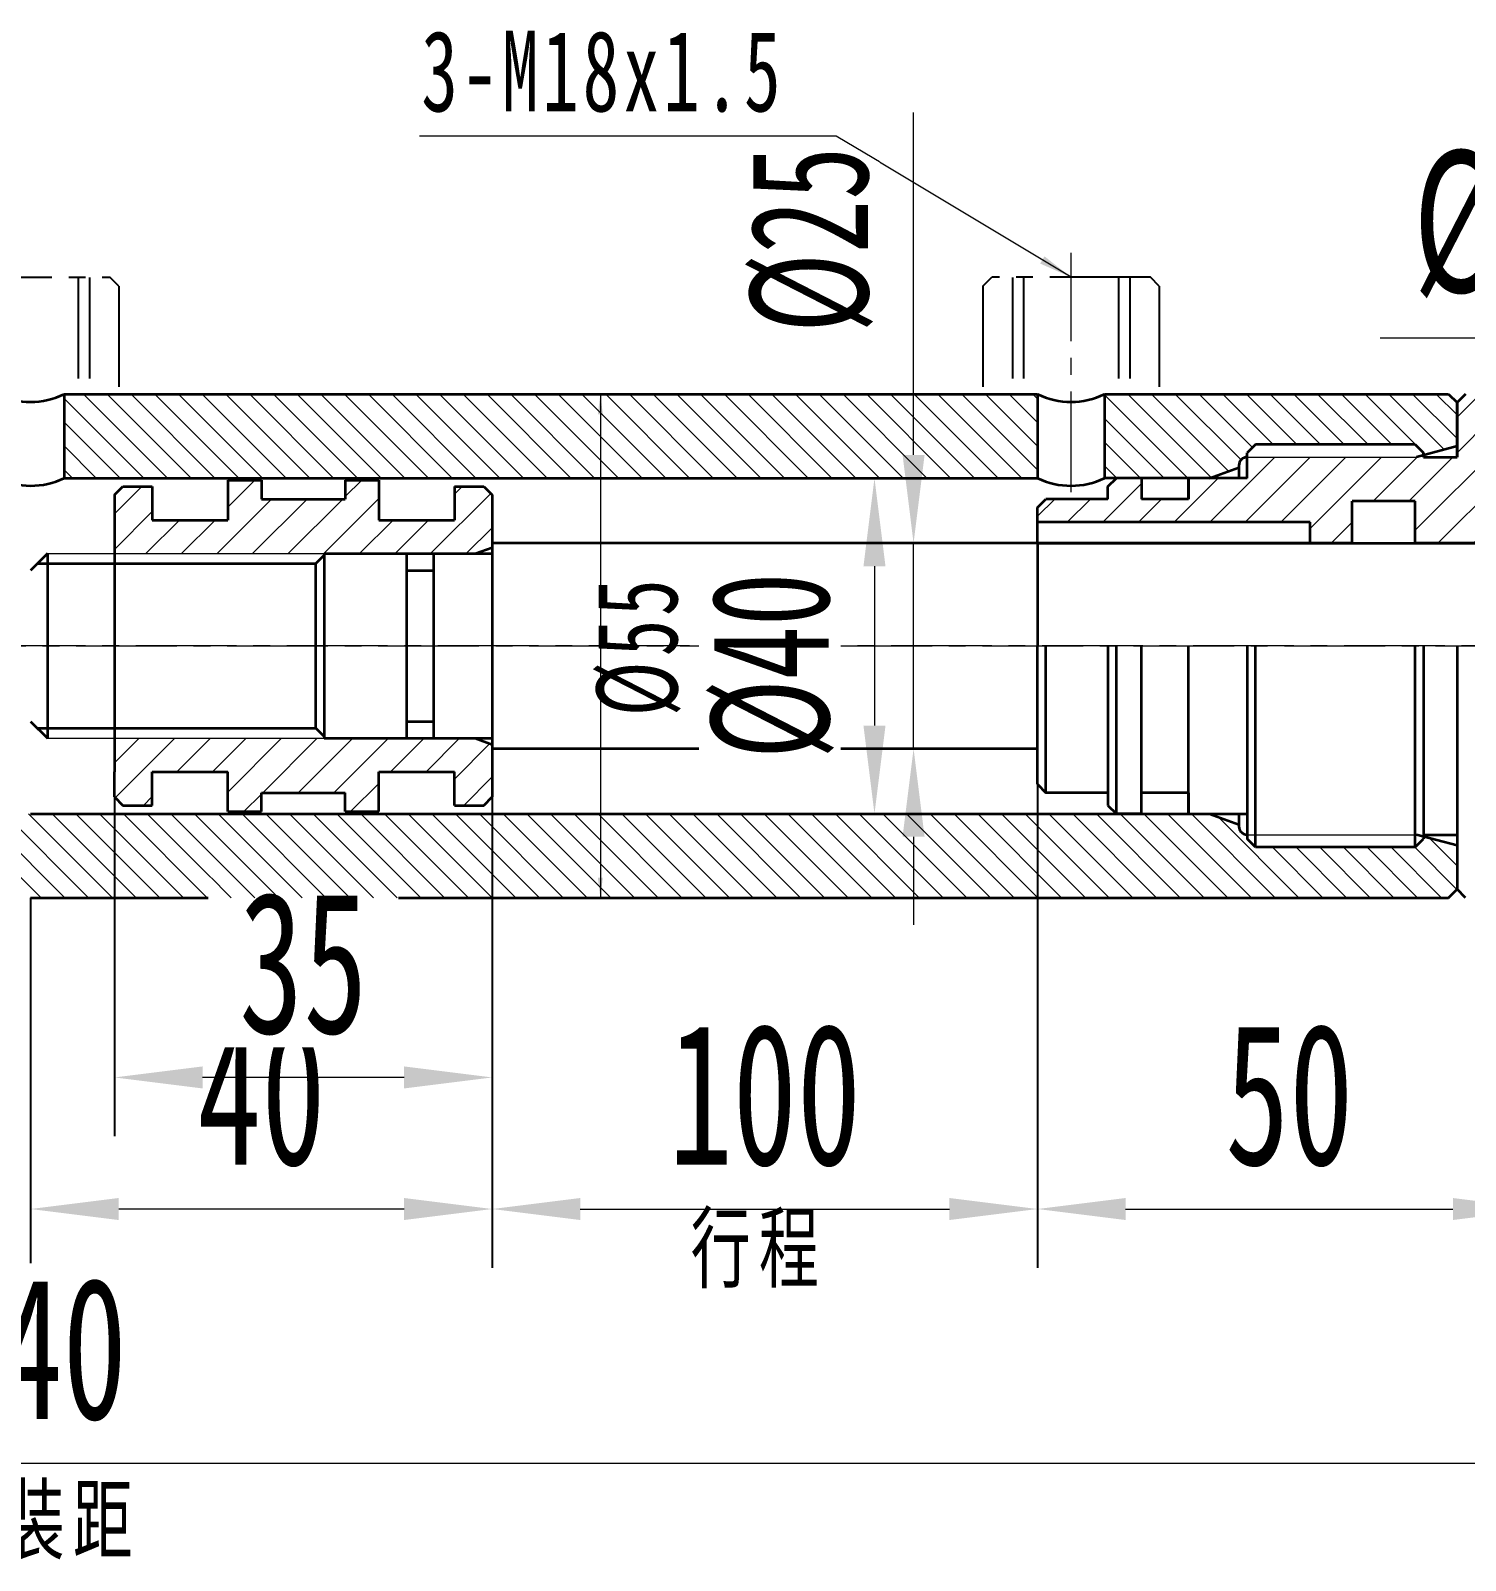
# Model space of a CAD drawing. Header units: millimetres. Extents: x -569 to 3326, y -244 to 615.
# Drawn here: x 2023.5 to 2194.5, y 99.7 to 282 of the extents above; entities that cross this region are included whole.
import ezdxf

# ---------------------------------------------------------------- set-up
doc = ezdxf.new("R2010")
doc.units = ezdxf.units.MM
doc.header["$PDSIZE"] = -5
doc.linetypes.add('双点画线', pattern=[22, 12, -2, 2, -2, 2, -2])
doc.linetypes.add('点画线', pattern=[18, 12, -2, 2, -2])
doc.layers.get('0').update_dxf_attribs({"lineweight": 35})
for name, color, linetype, lineweight in [('EB0', 7, 'Continuous', 35), ('中心线层', 1, '点画线', 18), ('剖面线层', 4, 'Continuous', 18), ('尺寸线层', 3, 'Continuous', 18), ('细实线层', 7, 'Continuous', 18)]:
    doc.layers.add(name, color=color, linetype=linetype, lineweight=lineweight)
doc.styles.add('UserTxtStyle7', font='', dxfattribs={"width": 0.667})
doc.styles.add('标准', font='', dxfattribs={"width": 0.667})
doc.styles.get('UserTxtStyle7').set_extended_font_data('宋体')
doc.styles.get('标准').set_extended_font_data('宋体')
doc.dimstyles.new('标准', dxfattribs={"dimscale": 3.5, "dimtxt": 4.816406, "dimasz": 3, "dimexe": 2, "dimexo": 0, "dimgap": 1.465905, "dimtad": 1, "dimdec": 1, "dimdsep": 46, "dimtxsty": '标准', "dimblk": '_CAXARROW', "dimcen": 0, "dimdle": 3, "dimaunit": 1, "dimazin": 2, "dimtfac": 0.707107, "dimtdec": 3, "dimtmove": 0, "dimatfit": 3, "dimfxl": 1, "dimfrac": 2, "dimtolj": 1, "dimtzin": 0, "dimlwd": 18, "dimarcsym": 0})
pattern_1 = [(45, (2019.677, 189.404), (-2.12132, 2.12132), [])]

# ---------------------------------------------------------------- blocks, each defined once
blk = doc.blocks.new('_CAXARROW')
blk.add_hatch(color=0).paths.add_polyline_path([(0, 0), (-1, 0.125), (-1, -0.125)], flags=0)
blk = doc.blocks.new('*D98')
at = {"layer": 'Defpoints', "color": 0, "linetype": 'Continuous', "transparency": 16777216}
for p in [(2078.49, 220.93), (2128.72, 196.43), (2143.49, 196.43)]:
    blk.add_point(p, dxfattribs=at)
at = {"layer": '尺寸线层', "color": 0, "linetype": 'Continuous', "lineweight": 18, "transparency": 16777216}
for p, q in [((2128.72, 231.43), (2128.72, 272.25)), ((2128.72, 196.43), (2128.72, 220.93)), ((2128.72, 185.93), (2128.72, 175.43))]:
    blk.add_line(p, q, dxfattribs=at)
at = {"layer": '尺寸线层', "color": 0, "linetype": 'Continuous', "lineweight": -2, "transparency": 16777216}
for p, q in [((2078.49, 220.93), (2135.72, 220.93)), ((2143.49, 196.43), (2121.72, 196.43))]:
    blk.add_line(p, q, dxfattribs=at)
at = {"layer": '尺寸线层', "color": 0, "linetype": 'Continuous', "lineweight": 18, "transparency": 16777216, "xscale": 10.5, "yscale": 10.5, "zscale": 10.5}
for p, rotation in [((2128.72, 220.93), 270), ((2128.72, 196.43), 90)]:
    blk.add_blockref('_CAXARROW', p, dxfattribs=dict(at, rotation=rotation))
at = {"layer": '尺寸线层', "color": 0, "linetype": 'Continuous', "lineweight": 35, "transparency": 16777216, "insert": (2116.57, 257.09), "char_height": 14.048, "width": 23.1184, "attachment_point": 5, "rotation": 90, "style": '标准', "bg_fill": 3, "box_fill_scale": 1.1, "bg_fill_color": 256, "bg_fill_true_color": 13158600, "bg_fill_transparency": 0}
blk.add_mtext('\\A1;%%C25', dxfattribs=at)
blk = doc.blocks.new('*D99')
at = {"layer": 'Defpoints', "color": 0, "linetype": 'Continuous', "transparency": 16777216}
for p in [(2143.49, 228.68), (2124.06, 188.68), (2163.99, 188.68)]:
    blk.add_point(p, dxfattribs=at)
at = {"layer": '尺寸线层', "color": 0, "linetype": 'Continuous', "lineweight": -2, "transparency": 16777216}
for p, q in [((2143.49, 228.68), (2117.06, 228.68)), ((2163.99, 188.68), (2117.06, 188.68))]:
    blk.add_line(p, q, dxfattribs=at)
at = {"layer": '尺寸线层', "color": 0, "linetype": 'Continuous', "lineweight": 18, "transparency": 16777216}
blk.add_line((2124.06, 218.18), (2124.06, 199.18), dxfattribs=at)
at = {"layer": '尺寸线层', "color": 0, "linetype": 'Continuous', "lineweight": 18, "transparency": 16777216, "xscale": 10.5, "yscale": 10.5, "zscale": 10.5}
for p, rotation in [((2124.06, 228.68), 90), ((2124.06, 188.68), 270)]:
    blk.add_blockref('_CAXARROW', p, dxfattribs=dict(at, rotation=rotation))
at = {"layer": '尺寸线层', "color": 0, "linetype": 'Continuous', "lineweight": 35, "transparency": 16777216, "insert": (2111.91, 206.31), "char_height": 14.048, "width": 23.2969, "attachment_point": 5, "rotation": 90, "style": '标准', "bg_fill": 3, "box_fill_scale": 1.1, "bg_fill_color": 256, "bg_fill_true_color": 13158600, "bg_fill_transparency": 0}
blk.add_mtext('\\A1;%%C40', dxfattribs=at)
blk = doc.blocks.new('*D100')
at = {"layer": 'Defpoints', "color": 0, "linetype": 'Continuous', "transparency": 16777216}
for p in [(2143.49, 192.19), (2078.49, 190.68), (2143.49, 141.58)]:
    blk.add_point(p, dxfattribs=at)
at = {"layer": '尺寸线层', "color": 0, "linetype": 'Continuous', "lineweight": -2, "transparency": 16777216}
for p, q in [((2143.49, 192.19), (2143.49, 134.58)), ((2078.49, 190.68), (2078.49, 134.58))]:
    blk.add_line(p, q, dxfattribs=at)
at = {"layer": '尺寸线层', "color": 0, "linetype": 'Continuous', "lineweight": 18, "transparency": 16777216}
blk.add_line((2088.99, 141.58), (2132.99, 141.58), dxfattribs=at)
at = {"layer": '尺寸线层', "color": 0, "linetype": 'Continuous', "lineweight": 18, "transparency": 16777216, "xscale": 10.5, "yscale": 10.5, "zscale": 10.5, "rotation": 180}
blk.add_blockref('_CAXARROW', (2078.49, 141.58), dxfattribs=at)
at = {"layer": '尺寸线层', "color": 0, "linetype": 'Continuous', "lineweight": 18, "transparency": 16777216, "xscale": 10.5, "yscale": 10.5, "zscale": 10.5}
blk.add_blockref('_CAXARROW', (2143.49, 141.58), dxfattribs=at)
at = {"layer": '尺寸线层', "color": 0, "linetype": 'Continuous', "lineweight": 35, "transparency": 16777216, "insert": (2110.99, 155.14), "char_height": 16.857, "width": 26.2429, "attachment_point": 5, "style": '标准', "bg_fill": 3, "box_fill_scale": 1.1, "bg_fill_color": 256, "bg_fill_true_color": 13158600, "bg_fill_transparency": 0}
blk.add_mtext('\\A1;100', dxfattribs=at)
blk = doc.blocks.new('*D102')
at = {"layer": 'Defpoints', "color": 0, "linetype": 'Continuous', "transparency": 16777216}
for p in [(2143.49, 192.19), (2203.49, 179.68), (2203.49, 141.58)]:
    blk.add_point(p, dxfattribs=at)
at = {"layer": '尺寸线层', "color": 0, "linetype": 'Continuous', "lineweight": -2, "transparency": 16777216}
for p, q in [((2143.49, 192.19), (2143.49, 134.58)), ((2203.49, 179.68), (2203.49, 134.58))]:
    blk.add_line(p, q, dxfattribs=at)
at = {"layer": '尺寸线层', "color": 0, "linetype": 'Continuous', "lineweight": 18, "transparency": 16777216}
blk.add_line((2153.99, 141.58), (2192.99, 141.58), dxfattribs=at)
at = {"layer": '尺寸线层', "color": 0, "linetype": 'Continuous', "lineweight": 18, "transparency": 16777216, "xscale": 10.5, "yscale": 10.5, "zscale": 10.5, "rotation": 180}
blk.add_blockref('_CAXARROW', (2143.49, 141.58), dxfattribs=at)
at = {"layer": '尺寸线层', "color": 0, "linetype": 'Continuous', "lineweight": 18, "transparency": 16777216, "xscale": 10.5, "yscale": 10.5, "zscale": 10.5}
blk.add_blockref('_CAXARROW', (2203.49, 141.58), dxfattribs=at)
at = {"layer": '尺寸线层', "color": 0, "linetype": 'Continuous', "lineweight": 35, "transparency": 16777216, "insert": (2173.49, 155.14), "char_height": 16.857, "width": 19.2656, "attachment_point": 5, "style": '标准', "bg_fill": 3, "box_fill_scale": 1.1, "bg_fill_color": 256, "bg_fill_true_color": 13158600, "bg_fill_transparency": 0}
blk.add_mtext('\\A1;50', dxfattribs=at)
blk = doc.blocks.new('*D103')
at = {"layer": 'Defpoints', "color": 0, "linetype": 'Continuous', "transparency": 16777216}
for p in [(2078.49, 190.68), (2023.49, 178.68), (2023.49, 141.58)]:
    blk.add_point(p, dxfattribs=at)
at = {"layer": '尺寸线层', "color": 0, "linetype": 'Continuous', "lineweight": -2, "transparency": 16777216}
for p, q in [((2078.49, 190.68), (2078.49, 134.58)), ((2023.49, 178.68), (2023.49, 134.58))]:
    blk.add_line(p, q, dxfattribs=at)
at = {"layer": '尺寸线层', "color": 0, "linetype": 'Continuous', "lineweight": 18, "transparency": 16777216}
blk.add_line((2067.99, 141.58), (2033.99, 141.58), dxfattribs=at)
at = {"layer": '尺寸线层', "color": 0, "linetype": 'Continuous', "lineweight": 18, "transparency": 16777216, "xscale": 10.5, "yscale": 10.5, "zscale": 10.5, "rotation": 180}
blk.add_blockref('_CAXARROW', (2023.49, 141.58), dxfattribs=at)
at = {"layer": '尺寸线层', "color": 0, "linetype": 'Continuous', "lineweight": 18, "transparency": 16777216, "xscale": 10.5, "yscale": 10.5, "zscale": 10.5}
blk.add_blockref('_CAXARROW', (2078.49, 141.58), dxfattribs=at)
at = {"layer": '尺寸线层', "color": 0, "linetype": 'Continuous', "lineweight": 35, "transparency": 16777216, "insert": (2050.99, 155.14), "char_height": 16.857, "width": 19.2656, "attachment_point": 5, "style": '标准', "bg_fill": 3, "box_fill_scale": 1.1, "bg_fill_color": 256, "bg_fill_true_color": 13158600, "bg_fill_transparency": 0}
blk.add_mtext('\\A1;40', dxfattribs=at)
blk = doc.blocks.new('*X88')
at = {"layer": '尺寸线层', "linetype": 'Continuous'}
blk.add_hatch(color=0, dxfattribs=at).paths.add_polyline_path([(55.81, -16.83), (52.13, -15.2), (52.64, -14.34)], flags=0)
at = {"layer": '尺寸线层', "color": 0}
blk.add_line((27.83, 0), (-21.83, 0), dxfattribs=at)
at = {"layer": '尺寸线层', "color": 0, "linetype": 'Continuous'}
blk.add_line((55.81, -16.83), (27.83, 0), dxfattribs=at)
at = {"layer": '尺寸线层', "color": 0, "insert": (0, 7.67), "char_height": 9.6328, "width": 87.3383, "attachment_point": 5, "line_spacing_factor": 1.15057, "style": '标准'}
blk.add_mtext('\\T1.1;3-M18x1.5', dxfattribs=at)
blk = doc.blocks.new('*D105')
at = {"layer": 'Defpoints', "color": 0, "transparency": 16777216}
for p in [(2033.49, 190.68), (2078.49, 190.68), (2033.49, 157.26)]:
    blk.add_point(p, dxfattribs=at)
at = {"layer": '尺寸线层', "color": 0, "linetype": 'Continuous', "lineweight": -2, "transparency": 16777216}
for p, q in [((2033.49, 190.68), (2033.49, 150.26)), ((2078.49, 190.68), (2078.49, 150.26))]:
    blk.add_line(p, q, dxfattribs=at)
at = {"layer": '尺寸线层', "color": 0, "linetype": 'Continuous', "lineweight": 18, "transparency": 16777216}
blk.add_line((2067.99, 157.26), (2043.99, 157.26), dxfattribs=at)
at = {"layer": '尺寸线层', "color": 0, "lineweight": 18, "transparency": 16777216, "xscale": 10.5, "yscale": 10.5, "zscale": 10.5, "rotation": 180}
blk.add_blockref('_CAXARROW', (2033.49, 157.26), dxfattribs=at)
at = {"layer": '尺寸线层', "color": 0, "lineweight": 18, "transparency": 16777216, "xscale": 10.5, "yscale": 10.5, "zscale": 10.5}
blk.add_blockref('_CAXARROW', (2078.49, 157.26), dxfattribs=at)
at = {"layer": '尺寸线层', "color": 0, "transparency": 16777216, "insert": (2055.99, 170.82), "char_height": 16.857, "width": 19.2656, "attachment_point": 5, "style": '标准', "bg_fill": 3, "box_fill_scale": 1.1, "bg_fill_color": 256, "bg_fill_true_color": 13158600, "bg_fill_transparency": 0}
blk.add_mtext('\\A1;35', dxfattribs=at)
blk = doc.blocks.new('*D106')
at = {"layer": 'Defpoints', "color": 0, "transparency": 16777216}
for p in [(2239.85, 245.34), (2239.85, 230.38), (2259.85, 230.38)]:
    blk.add_point(p, dxfattribs=at)
at = {"layer": '尺寸线层', "color": 0, "linetype": 'Continuous', "lineweight": -2, "transparency": 16777216}
for p, q in [((2239.85, 230.38), (2239.85, 252.34)), ((2259.85, 230.38), (2259.85, 252.34))]:
    blk.add_line(p, q, dxfattribs=at)
at = {"layer": '尺寸线层', "color": 0, "linetype": 'Continuous', "lineweight": 18, "transparency": 16777216}
for p, q in [((2229.35, 245.34), (2184.32, 245.34)), ((2259.85, 245.34), (2239.85, 245.34)), ((2270.35, 245.34), (2280.85, 245.34))]:
    blk.add_line(p, q, dxfattribs=at)
at = {"layer": '尺寸线层', "color": 0, "lineweight": 18, "transparency": 16777216, "xscale": 10.5, "yscale": 10.5, "zscale": 10.5}
blk.add_blockref('_CAXARROW', (2239.85, 245.34), dxfattribs=at)
at = {"layer": '尺寸线层', "color": 0, "lineweight": 18, "transparency": 16777216, "xscale": 10.5, "yscale": 10.5, "zscale": 10.5, "rotation": 180}
blk.add_blockref('_CAXARROW', (2259.85, 245.34), dxfattribs=at)
at = {"layer": '尺寸线层', "color": 0, "transparency": 16777216, "insert": (2201.58, 258.9), "char_height": 16.857, "width": 27.8849, "attachment_point": 5, "style": '标准', "bg_fill": 3, "box_fill_scale": 1.1, "bg_fill_color": 256, "bg_fill_true_color": 13158600, "bg_fill_transparency": 0}
blk.add_mtext('\\A1;%%C16', dxfattribs=at)
blk = doc.blocks.new('*D109')
at = {"layer": 'Defpoints', "color": 0, "transparency": 16777216}
for p in [(1797.13, 182.75), (2249.85, 183.7), (2249.85, 111.29)]:
    blk.add_point(p, dxfattribs=at)
at = {"layer": '尺寸线层', "color": 0, "linetype": 'Continuous', "lineweight": -2, "transparency": 16777216}
for p, q in [((1797.13, 182.75), (1797.13, 104.29)), ((2249.85, 183.7), (2249.85, 104.29))]:
    blk.add_line(p, q, dxfattribs=at)
at = {"layer": '尺寸线层', "color": 0, "linetype": 'Continuous', "lineweight": 18, "transparency": 16777216}
blk.add_line((1807.63, 111.29), (2239.35, 111.29), dxfattribs=at)
at = {"layer": '尺寸线层', "color": 0, "lineweight": 18, "transparency": 16777216, "xscale": 10.5, "yscale": 10.5, "zscale": 10.5, "rotation": 180}
blk.add_blockref('_CAXARROW', (1797.13, 111.29), dxfattribs=at)
at = {"layer": '尺寸线层', "color": 0, "lineweight": 18, "transparency": 16777216, "xscale": 10.5, "yscale": 10.5, "zscale": 10.5}
blk.add_blockref('_CAXARROW', (2249.85, 111.29), dxfattribs=at)
at = {"layer": '尺寸线层', "color": 0, "transparency": 16777216, "insert": (2023.49, 124.85), "char_height": 16.857, "width": 27.6707, "attachment_point": 5, "style": '标准', "bg_fill": 3, "box_fill_scale": 1.1, "bg_fill_color": 256, "bg_fill_true_color": 13158600, "bg_fill_transparency": 0}
blk.add_mtext('\\A1;440', dxfattribs=at)

msp = doc.modelspace()

# ---------------------------------------------------------------- linework, layer by layer
at = {"layer": 'EB0', "linetype": '双点画线', "lineweight": 25}
for p, q in [((2014.03, 252.6), (2032.95, 252.6)), ((2029.14, 252.56), (2029.14, 238.64)), ((2033.99, 251.56), (2032.95, 252.6)), ((2033.99, 251.56), (2033.99, 238.64)), ((2153.14, 252.56), (2153.14, 238.64)), ((2157.99, 251.56), (2156.95, 252.6)), ((2157.99, 251.56), (2157.99, 238.64))]:
    msp.add_line(p, q, dxfattribs=at)
at = {"layer": 'EB0', "linetype": 'Continuous', "lineweight": 35}
for p, q in [((2027.49, 238.68), (2143.49, 238.68)), ((2027.49, 238.68), (2027.49, 228.68)), ((2143.49, 238.68), (2143.49, 228.68)), ((2151.49, 238.68), (2192.49, 238.68)), ((2151.49, 238.68), (2151.49, 228.68)), ((2192.49, 238.68), (2193.49, 237.68)), ((2194.49, 238.68), (2193.49, 237.68)), ((2193.49, 237.68), (2193.49, 231.18)), ((2169.49, 232.68), (2168.49, 231.68)), ((2188.49, 232.68), (2189.49, 231.68)), ((2193.49, 232.48), (2188.64, 231.18)), ((2163.99, 228.68), (2167.49, 229.95)), ((2167.49, 230.18), (2167.49, 228.68)), ((2027.49, 228.68), (2143.49, 228.68)), ((2046.99, 228.43), (2046.99, 223.68)), ((2050.99, 228.43), (2050.99, 226.18)), ((2060.99, 228.43), (2060.99, 226.18)), ((2064.99, 228.43), (2064.99, 223.68)), ((2161.49, 228.68), (2151.49, 228.68)), ((2151.89, 227.68), (2152.89, 228.68)), ((2161.49, 226.18), (2161.49, 228.68)), ((2033.49, 226.68), (2034.49, 227.68)), ((2034.49, 227.68), (2037.99, 227.68)), ((2037.99, 227.68), (2037.99, 223.68)), ((2050.99, 226.18), (2060.99, 226.18)), ((2073.99, 227.68), (2073.99, 223.68)), ((2073.99, 227.68), (2077.49, 227.68)), ((2077.49, 227.68), (2078.49, 226.68)), ((2143.49, 225.18), (2144.49, 226.18)), ((2151.89, 226.18), (2144.49, 226.18)), ((2151.89, 226.18), (2151.89, 227.68)), ((2161.49, 226.18), (2155.89, 226.18)), ((2188.49, 225.93), (2180.99, 225.93)), ((2188.49, 220.93), (2188.49, 225.93)), ((2037.99, 223.68), (2046.99, 223.68)), ((2064.99, 223.68), (2073.99, 223.68)), ((2175.99, 220.93), (2175.99, 223.43)), ((2180.99, 220.93), (2175.99, 220.93)), ((2196.49, 220.93), (2188.49, 220.93)), ((2057.49, 218.48), (2058.49, 219.48)), ((2058.49, 219.68), (2058.49, 197.68)), ((2058.49, 219.68), (2078.49, 219.68)), ((2068.29, 219.68), (2068.29, 197.68)), ((2071.49, 219.68), (2071.49, 197.68)), ((2076.49, 219.68), (2078.49, 220.41)), ((2024.29, 218.48), (2057.49, 218.48)), ((2057.49, 198.88), (2057.49, 218.48)), ((2068.29, 217.68), (2071.49, 217.68)), ((2151.89, 208.68), (2151.89, 189.68)), ((2193.49, 208.68), (2193.49, 179.68)), ((2024.29, 198.88), (2057.49, 198.88)), ((2057.49, 198.88), (2058.49, 197.88)), ((2068.29, 199.68), (2071.49, 199.68)), ((2058.49, 197.68), (2078.49, 197.68)), ((2076.49, 197.68), (2078.49, 196.95)), ((2143.49, 196.43), (2078.49, 196.43)), ((2037.99, 189.68), (2037.99, 193.68)), ((2037.99, 193.68), (2046.99, 193.68)), ((2046.99, 188.93), (2046.99, 193.68)), ((2064.99, 188.93), (2064.99, 193.68)), ((2064.99, 193.68), (2073.99, 193.68)), ((2073.99, 189.68), (2073.99, 193.68)), ((2143.49, 192.19), (2144.49, 191.19)), ((2033.49, 190.68), (2034.49, 189.68)), ((2034.49, 189.68), (2037.99, 189.68)), ((2050.99, 188.93), (2050.99, 191.18)), ((2050.99, 191.18), (2060.99, 191.18)), ((2060.99, 188.93), (2060.99, 191.18)), ((2073.99, 189.68), (2077.49, 189.68)), ((2077.49, 189.68), (2078.49, 190.68)), ((2151.89, 191.19), (2144.49, 191.19)), ((2151.89, 189.68), (2152.89, 188.68)), ((2161.49, 191.18), (2155.89, 191.18)), ((2161.49, 191.18), (2161.49, 188.68)), ((2023.49, 188.68), (2163.99, 188.68)), ((2163.99, 188.68), (2167.49, 187.41)), ((2167.49, 188.68), (2167.49, 187.18)), ((2193.49, 184.88), (2188.64, 186.18)), ((2169.49, 184.68), (2168.49, 185.68)), ((2188.49, 184.68), (2189.49, 185.68)), ((2023.49, 178.68), (2192.49, 178.68)), ((2192.49, 178.68), (2193.49, 179.68)), ((2194.49, 178.68), (2193.49, 179.68))]:
    msp.add_line(p, q, dxfattribs=at)
at = {"layer": 'EB0'}
for p, q in [((2193.49, 231.18), (2193.49, 237.68)), ((2168.49, 228.68), (2168.49, 231.68)), ((2188.49, 232.68), (2169.49, 232.68)), ((2189.49, 231.18), (2189.49, 231.68)), ((2189.49, 231.18), (2193.49, 231.18)), ((2046.99, 228.43), (2050.99, 228.43)), ((2060.99, 228.43), (2064.99, 228.43)), ((2155.89, 228.68), (2152.89, 228.68)), ((2155.89, 228.68), (2155.89, 226.18)), ((2168.49, 228.68), (2161.49, 228.68)), ((2161.49, 228.68), (2161.49, 226.18)), ((2033.49, 226.68), (2033.49, 223.68)), ((2078.49, 226.68), (2078.49, 190.68)), ((2143.49, 220.93), (2143.49, 225.18)), ((2180.99, 220.93), (2180.99, 225.93)), ((2033.49, 223.68), (2033.49, 193.68)), ((2025.49, 219.68), (2023.49, 217.68)), ((2025.49, 219.68), (2025.49, 197.68)), ((2143.49, 192.19), (2143.49, 208.68)), ((2144.49, 191.19), (2144.49, 208.68)), ((2152.89, 188.68), (2152.89, 208.68)), ((2155.89, 188.68), (2155.89, 208.68)), ((2161.49, 188.68), (2161.49, 208.68)), ((2168.49, 208.68), (2168.49, 185.68)), ((2169.49, 184.68), (2169.49, 208.68)), ((2188.49, 184.68), (2188.49, 208.68)), ((2189.49, 208.68), (2189.49, 185.68)), ((2193.49, 208.68), (2193.49, 179.68)), ((2023.49, 199.68), (2025.49, 197.68)), ((2033.49, 190.68), (2033.49, 193.68)), ((2046.99, 188.93), (2050.99, 188.93)), ((2060.99, 188.93), (2064.99, 188.93)), ((2155.89, 188.68), (2152.89, 188.68)), ((2163.99, 188.68), (2168.49, 188.68)), ((2189.49, 186.18), (2193.49, 186.18)), ((2188.49, 184.68), (2169.49, 184.68))]:
    msp.add_line(p, q, dxfattribs=at)
at = {"layer": 'EB0', "linetype": 'Continuous', "lineweight": 35}
for centre, radius, start, end in [((2023.49, 246.93), 9.17, 244.1445, 295.8555), ((2147.49, 246.93), 9.17, 244.1445, 295.8555), ((2168.49, 230.18), 1, 90, 180), ((2023.49, 236.93), 9.17, 244.1445, 295.8555), ((2147.49, 236.93), 9.17, 244.1445, 295.8555), ((2168.49, 187.18), 1, 180, 270)]:
    msp.add_arc(centre, radius, start, end, dxfattribs=at)
at = {"layer": '中心线层', "linetype": '点画线', "lineweight": 18}
for p, q in [((1740.92, 208.68), (2372.03, 208.68)), ((2372.03, 208.68), (2008.45, 208.68))]:
    msp.add_line(p, q, dxfattribs=at)
at = {"layer": '细实线层', "linetype": '双点画线', "lineweight": 25}
for p, q in [((2030.49, 252.56), (2030.49, 238.68)), ((2154.49, 252.56), (2154.49, 238.68))]:
    msp.add_line(p, q, dxfattribs=at)
at = {"layer": '细实线层', "linetype": 'Continuous', "lineweight": 18}
for p, q in [((2188.49, 232.68), (2169.49, 232.68)), ((2168.49, 231.18), (2188.64, 231.18)), ((2025.49, 219.68), (2058.49, 219.68)), ((2025.49, 197.68), (2058.49, 197.68)), ((2168.49, 186.18), (2188.64, 186.18)), ((2188.49, 184.68), (2169.49, 184.68))]:
    msp.add_line(p, q, dxfattribs=at)

# ---------------------------------------------------------------- next in the draw order: dimensions: what is measured, and where the dimension line sits
at = {"layer": '尺寸线层', "linetype": 'Continuous', "lineweight": 35}
dim = msp.add_linear_dim(base=(2128.72, 196.43), p1=(2078.49, 220.93), p2=(2143.49, 196.43), angle=270, text='%%C25', dimstyle='标准', override={"dimtxt": 4.013672, "dimsah": 1, "dimtfill": 1}, dxfattribs=at)
dim.commit()
dim.dimension.update_dxf_attribs({"geometry": '*D98', "text_midpoint": (2128.72, 257.09), "dimtype": 160})
at = {"layer": '尺寸线层'}
dim = msp.add_linear_dim(base=(2239.85, 245.34), p1=(2259.85, 230.38), p2=(2239.85, 230.38), text='%%C16', dimstyle='标准', override={"dimsah": 1, "dimtfill": 1, "dimtzin": 0}, dxfattribs=at)
dim.commit()
dim.dimension.update_dxf_attribs({"geometry": '*D106', "text_midpoint": (2201.58, 258.9)})

# ---------------------------------------------------------------- next in the draw order: hatches: boundary and pattern name
at = {"layer": '尺寸线层', "linetype": 'Continuous', "lineweight": 18}
for points in [[(2091.39, 238.68), (2091.09, 236.28), (2091.69, 236.28)], [(2091.39, 178.68), (2091.09, 181.08), (2091.69, 181.08)]]:
    msp.add_hatch(color=256, dxfattribs=at).paths.add_polyline_path(points, flags=0)

# ---------------------------------------------------------------- next in the draw order: linework, layer by layer
at = {"layer": 'EB0', "linetype": '双点画线', "lineweight": 25}
for p, q in [((2136.99, 251.56), (2138.03, 252.6)), ((2136.99, 251.56), (2136.99, 238.64)), ((2156.95, 252.6), (2138.03, 252.6)), ((2141.84, 252.56), (2141.84, 238.64))]:
    msp.add_line(p, q, dxfattribs=at)
at = {"layer": '尺寸线层', "linetype": 'Continuous', "lineweight": 18}
for p, q in [((2143.49, 238.68), (2088.99, 238.68)), ((2091.39, 238.68), (2091.39, 178.68)), ((2023.49, 178.68), (2093.79, 178.68))]:
    msp.add_line(p, q, dxfattribs=at)
at = {"layer": '细实线层', "linetype": '双点画线', "lineweight": 25}
msp.add_line((2140.49, 252.56), (2140.49, 238.68), dxfattribs=at)

# ---------------------------------------------------------------- next in the draw order: block references
at = {"layer": '尺寸线层'}
msp.add_blockref('*X88', (2091.68, 269.44), dxfattribs=at)

# ---------------------------------------------------------------- next in the draw order: texts
at = {"layer": '尺寸线层', "linetype": 'Continuous', "lineweight": 18, "insert": (2095.96, 208.68), "char_height": 9.6328, "width": 20.8066, "attachment_point": 5, "rotation": 90, "line_spacing_factor": 1.15057, "style": '标准'}
msp.add_mtext('\\T1.1;%%C55', dxfattribs=at)

# ---------------------------------------------------------------- next in the draw order: dimensions: what is measured, and where the dimension line sits
at = {"layer": '尺寸线层', "linetype": 'Continuous', "lineweight": 35}
dim = msp.add_linear_dim(base=(2124.06, 188.68), p1=(2143.49, 228.68), p2=(2163.99, 188.68), angle=270, dimstyle='标准', override={"dimtxt": 4.013672, "dimpost": '%%C<>', "dimsah": 1, "dimtfill": 1}, dxfattribs=at)
dim.commit()
dim.dimension.update_dxf_attribs({"geometry": '*D99', "text_midpoint": (2124.06, 206.31), "dimtype": 160})

# ---------------------------------------------------------------- next in the draw order: hatches: boundary and pattern name
at = {"layer": '剖面线层'}
h = msp.add_hatch(dxfattribs=at)
h.set_pattern_fill('无图案', color=256, scale=3, angle=45, style=0, pattern_type=0)
h.set_pattern_definition(pattern_1)
h.paths.add_polyline_path([(2203.49, 222.93), (2203.49, 230.24), (2203.49, 231.18), (2203.49, 235.68), (2197.13, 235.68), (2197.13, 238.47), (2197.13, 238.68), (2194.49, 238.68), (2193.49, 237.68), (2193.49, 232.48), (2193.49, 231.18), (2189.49, 231.18), (2189.49, 231.41), (2188.64, 231.18), (2168.49, 231.18), (2168.49, 228.68), (2167.49, 228.68), (2163.99, 228.68), (2161.49, 228.68), (2161.49, 226.18), (2155.89, 226.18), (2155.89, 228.68), (2152.89, 228.68), (2151.89, 227.68), (2151.89, 226.18), (2144.49, 226.18), (2143.49, 225.18), (2143.49, 223.43), (2175.99, 223.43), (2175.99, 220.93), (2180.99, 220.93), (2180.99, 225.93), (2188.49, 225.93), (2188.49, 220.93), (2196.49, 220.93), (2196.49, 224.93), (2201.49, 224.93), (2201.49, 222.93)], flags=0)

# ---------------------------------------------------------------- next in the draw order: linework, layer by layer
at = {"layer": 'EB0', "linetype": 'Continuous', "lineweight": 35}
msp.add_line((2175.99, 223.43), (2143.49, 223.43), dxfattribs=at)
at = {"layer": 'EB0'}
for p, q in [((2143.49, 220.93), (2078.49, 220.93)), ((2175.99, 220.93), (2143.49, 220.93)), ((2143.49, 220.93), (2143.49, 208.68)), ((2143.49, 220.93), (2203.49, 220.93))]:
    msp.add_line(p, q, dxfattribs=at)
at = {"layer": '中心线层', "linetype": '点画线', "lineweight": 18}
msp.add_line((2147.49, 227), (2147.49, 255.51), dxfattribs=at)

# ---------------------------------------------------------------- next in the draw order: dimensions: what is measured, and where the dimension line sits
at = {"layer": '尺寸线层', "linetype": 'Continuous', "lineweight": 35}
dim = msp.add_linear_dim(base=(2143.49, 141.58), p1=(2078.49, 190.68), p2=(2143.49, 192.19), text='100', dimstyle='标准', override={"dimsah": 1, "dimtfac": 1, "dimtfill": 1}, dxfattribs=at)
dim.commit()
dim.dimension.update_dxf_attribs({"geometry": '*D100', "text_midpoint": (2110.99, 155.14)})

# ---------------------------------------------------------------- next in the draw order: dimensions: what is measured, and where the dimension line sits
for base, p1, p2, text, picture, middle in [((2203.49, 141.58), (2143.49, 192.19), (2203.49, 179.68), '50', '*D102', (2173.49, 155.14)), ((2023.49, 141.58), (2078.49, 190.68), (2023.49, 178.68), '40', '*D103', (2050.99, 155.14))]:
    dim = msp.add_linear_dim(base=base, p1=p1, p2=p2, text=text, dimstyle='标准', override={"dimsah": 1, "dimtfill": 1}, dxfattribs=at)
    dim.commit()
    dim.dimension.update_dxf_attribs({"geometry": picture, "text_midpoint": middle})

# ---------------------------------------------------------------- next in the draw order: dimensions: what is measured, and where the dimension line sits
at = {"layer": '尺寸线层'}
dim = msp.add_linear_dim(base=(2033.49, 157.26), p1=(2078.49, 190.68), p2=(2033.49, 190.68), text='35', dimstyle='标准', override={"dimsah": 1, "dimtfill": 1, "dimtzin": 0}, dxfattribs=at)
dim.commit()
dim.dimension.update_dxf_attribs({"geometry": '*D105', "text_midpoint": (2055.99, 170.82)})

# ---------------------------------------------------------------- next in the draw order: hatches: boundary and pattern name
at = {"layer": '剖面线层'}
h = msp.add_hatch(dxfattribs=at)
h.set_pattern_fill('无图案', color=256, scale=3, angle=45, style=0, pattern_type=0)
h.set_pattern_definition(pattern_1)
h.paths.add_polyline_path([(2078.49, 220.93), (2078.49, 222.01), (2078.49, 226.68), (2077.49, 227.68), (2073.99, 227.68), (2073.99, 223.68), (2064.99, 223.68), (2064.99, 228.43), (2060.99, 228.43), (2060.99, 226.18), (2050.99, 226.18), (2050.99, 228.43), (2046.99, 228.43), (2046.99, 223.68), (2037.99, 223.68), (2037.99, 227.68), (2034.49, 227.68), (2033.49, 226.68), (2033.49, 223.68), (2033.49, 219.68), (2058.49, 219.68), (2068.29, 219.68), (2071.49, 219.68), (2076.49, 219.68), (2078.49, 220.41)], flags=0)
h.paths.add_polyline_path([(2064.99, 188.93), (2064.99, 193.06), (2064.99, 193.68), (2073.99, 193.68), (2073.99, 193.06), (2073.99, 189.68), (2077.49, 189.68), (2078.49, 190.68), (2078.49, 193.06), (2078.49, 196.43), (2078.49, 196.95), (2076.49, 197.68), (2071.49, 197.68), (2068.29, 197.68), (2058.49, 197.68), (2033.49, 197.68), (2033.49, 193.68), (2033.49, 190.68), (2034.49, 189.68), (2037.99, 189.68), (2037.99, 193.68), (2046.99, 193.68), (2046.99, 188.93), (2050.99, 188.93), (2050.99, 191.18), (2060.99, 191.18), (2060.99, 188.93)], flags=0)

# ---------------------------------------------------------------- next in the draw order: dimensions: what is measured, and where the dimension line sits
at = {"layer": '尺寸线层'}
dim = msp.add_linear_dim(base=(2249.85, 111.29), p1=(1797.13, 182.75), p2=(2249.85, 183.7), text='440', dimstyle='标准', override={"dimsah": 1, "dimtfill": 1, "dimtzin": 0}, dxfattribs=at)
dim.commit()
dim.dimension.update_dxf_attribs({"geometry": '*D109', "text_midpoint": (2023.49, 124.85)})

# ---------------------------------------------------------------- next in the draw order: hatches: boundary and pattern name
at = {"layer": '剖面线层'}
h = msp.add_hatch(dxfattribs=at)
h.set_pattern_fill('无图案', color=256, scale=2, angle=315, style=0, pattern_type=0)
h.set_pattern_definition([(315, (2019.677, 189.404), (1.414214, 1.414214), [])])
edge = h.paths.add_edge_path(flags=0)
edge.add_line((1853.49, 232.48), (1853.49, 234.18))
edge.add_line((1853.49, 234.18), (1853.49, 237.68))
edge.add_line((1853.49, 237.68), (1854.49, 238.68))
edge.add_line((1854.49, 238.68), (1888.99, 238.68))
edge.add_line((1888.99, 238.68), (1892.49, 238.68))
edge.add_line((1892.49, 238.68), (1893.84, 238.68))
edge.add_line((1893.84, 238.68), (1895.49, 238.68))
edge.add_line((1895.49, 238.68), (1895.49, 228.68))
edge.add_line((1895.49, 228.68), (1894.09, 228.68))
edge.add_line((1894.09, 228.68), (1891.09, 228.68))
edge.add_line((1891.09, 228.68), (1885.49, 228.68))
edge.add_line((1885.49, 228.68), (1882.99, 228.68))
edge.add_line((1882.99, 228.68), (1879.49, 229.95))
edge.add_line((1879.49, 229.95), (1879.49, 230.18))
edge.add_arc((1878.49, 230.18), 1, 0, 90)
edge.add_line((1878.49, 231.18), (1878.49, 231.68))
edge.add_line((1878.49, 231.68), (1877.49, 232.68))
edge.add_line((1877.49, 232.68), (1858.49, 232.68))
edge.add_line((1858.49, 232.68), (1857.49, 231.68))
edge.add_line((1857.49, 231.68), (1857.49, 231.41))
edge.add_line((1857.49, 231.41), (1853.49, 232.48))
h.paths.add_polyline_path([(1903.49, 228.68), (1903.49, 233.48), (1903.49, 238.68), (1905.14, 238.68), (1906.49, 238.68), (1909.99, 238.68), (1955.59, 238.68), (1955.59, 228.68)], flags=0)
h.paths.add_polyline_path([(1955.59, 228.68), (1955.59, 232.26), (1955.59, 238.68), (2012.99, 238.68), (2016.49, 238.68), (2017.84, 238.68), (2019.49, 238.68), (2019.49, 228.68)], flags=0)
h.paths.add_polyline_path([(2027.49, 228.68), (2027.49, 235.76), (2027.49, 238.68), (2029.14, 238.68), (2030.49, 238.68), (2033.99, 238.68), (2091.39, 238.68), (2091.39, 228.68)], flags=0)
h.paths.add_polyline_path([(2091.39, 228.68), (2091.39, 234.53), (2091.39, 238.68), (2136.99, 238.68), (2140.49, 238.68), (2141.84, 238.68), (2143.49, 238.68), (2143.49, 228.68)], flags=0)
edge = h.paths.add_edge_path(flags=0)
edge.add_line((2151.49, 228.68), (2151.49, 236.28))
edge.add_line((2151.49, 236.28), (2151.49, 238.68))
edge.add_line((2151.49, 238.68), (2153.14, 238.68))
edge.add_line((2153.14, 238.68), (2154.49, 238.68))
edge.add_line((2154.49, 238.68), (2157.99, 238.68))
edge.add_line((2157.99, 238.68), (2192.49, 238.68))
edge.add_line((2192.49, 238.68), (2193.49, 237.68))
edge.add_line((2193.49, 237.68), (2193.49, 232.48))
edge.add_line((2193.49, 232.48), (2189.49, 231.41))
edge.add_line((2189.49, 231.41), (2189.49, 231.68))
edge.add_line((2189.49, 231.68), (2188.49, 232.68))
edge.add_line((2188.49, 232.68), (2169.49, 232.68))
edge.add_line((2169.49, 232.68), (2168.49, 231.68))
edge.add_line((2168.49, 231.68), (2168.49, 231.18))
edge.add_arc((2168.49, 230.18), 1, 90, 180)
edge.add_line((2167.49, 230.18), (2167.49, 229.95))
edge.add_line((2167.49, 229.95), (2163.99, 228.68))
edge.add_line((2163.99, 228.68), (2161.49, 228.68))
edge.add_line((2161.49, 228.68), (2155.89, 228.68))
edge.add_line((2155.89, 228.68), (2152.89, 228.68))
edge.add_line((2152.89, 228.68), (2151.49, 228.68))
edge = h.paths.add_edge_path(flags=0)
edge.add_line((2091.39, 178.68), (2091.39, 181.43))
edge.add_line((2091.39, 181.43), (2091.39, 188.68))
edge.add_line((2091.39, 188.68), (2152.89, 188.68))
edge.add_line((2152.89, 188.68), (2155.89, 188.68))
edge.add_line((2155.89, 188.68), (2161.49, 188.68))
edge.add_line((2161.49, 188.68), (2163.99, 188.68))
edge.add_line((2163.99, 188.68), (2167.49, 187.41))
edge.add_line((2167.49, 187.41), (2167.49, 187.18))
edge.add_arc((2168.49, 187.18), 1, 180, 270)
edge.add_line((2168.49, 186.18), (2168.49, 185.68))
edge.add_line((2168.49, 185.68), (2169.49, 184.68))
edge.add_line((2169.49, 184.68), (2188.49, 184.68))
edge.add_line((2188.49, 184.68), (2189.49, 185.68))
edge.add_line((2189.49, 185.68), (2189.49, 185.95))
edge.add_line((2189.49, 185.95), (2193.49, 184.88))
edge.add_line((2193.49, 184.88), (2193.49, 179.68))
edge.add_line((2193.49, 179.68), (2192.49, 178.68))
edge.add_line((2192.49, 178.68), (2091.39, 178.68))
h.paths.add_polyline_path([(1955.59, 178.68), (1955.59, 185.37), (1955.59, 188.68), (2023.49, 188.68), (2091.39, 188.68), (2091.39, 178.68), (2023.49, 178.68)], flags=0)
edge = h.paths.add_edge_path(flags=0)
edge.add_line((1853.49, 179.68), (1853.49, 181.75))
edge.add_line((1853.49, 181.75), (1853.49, 184.88))
edge.add_line((1853.49, 184.88), (1857.49, 185.95))
edge.add_line((1857.49, 185.95), (1857.49, 185.68))
edge.add_line((1857.49, 185.68), (1858.49, 184.68))
edge.add_line((1858.49, 184.68), (1877.49, 184.68))
edge.add_line((1877.49, 184.68), (1878.49, 185.68))
edge.add_line((1878.49, 185.68), (1878.49, 186.18))
edge.add_arc((1878.49, 187.18), 1, 270, 360)
edge.add_line((1879.49, 187.18), (1879.49, 187.41))
edge.add_line((1879.49, 187.41), (1882.99, 188.68))
edge.add_line((1882.99, 188.68), (1885.49, 188.68))
edge.add_line((1885.49, 188.68), (1891.09, 188.68))
edge.add_line((1891.09, 188.68), (1894.09, 188.68))
edge.add_line((1894.09, 188.68), (1955.59, 188.68))
edge.add_line((1955.59, 188.68), (1955.59, 178.68))
edge.add_line((1955.59, 178.68), (1854.49, 178.68))
edge.add_line((1854.49, 178.68), (1853.49, 179.68))

# ---------------------------------------------------------------- next in the draw order: texts
at = {"layer": '尺寸线层', "linetype": 'Continuous', "lineweight": 18, "char_height": 7.8604, "width": 53.6859, "attachment_point": 1, "line_spacing_factor": 1.15057, "style": 'UserTxtStyle7'}
for s, insert in [('{\\T1.137;行程\\P }', (2102.15, 140.89)), ('{\\T1.137;安装距\\P }', (2012.26, 108.48))]:
    msp.add_mtext(s, dxfattribs=dict(at, insert=insert))

doc.saveas('drawing.dxf')
